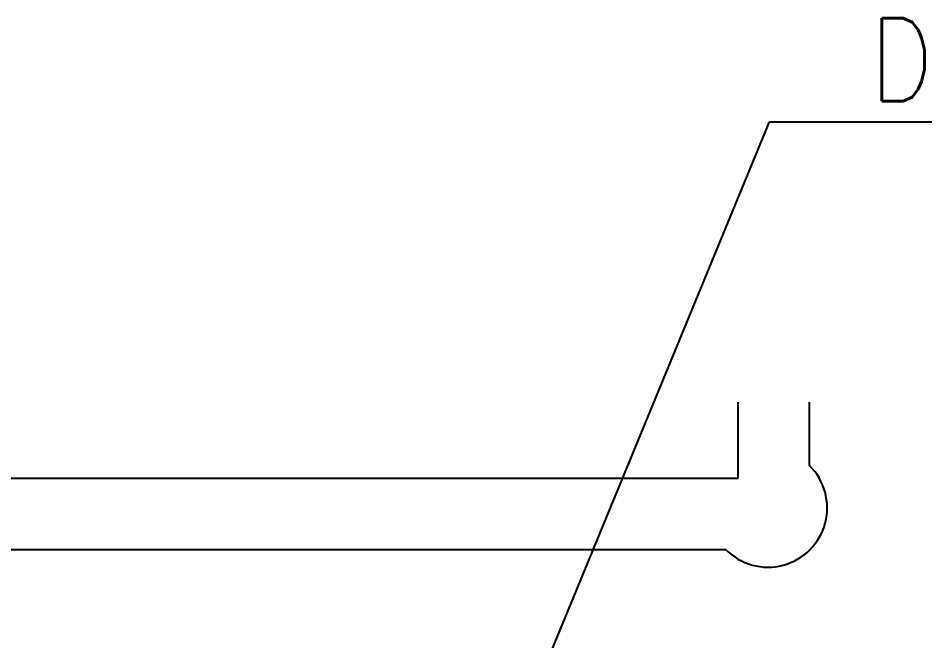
# Model space of a CAD drawing. Extents: x -105 to 405, y -68 to 126.
# Drawn here: x 365.745 to 366.509, y 124.1 to 124.625 of the extents above; entities that cross this region are included whole.
import ezdxf

# ---------------------------------------------------------------- set-up
doc = ezdxf.new("R2010")
doc.units = 0
doc.linetypes.add('PHANTOM', pattern=[15, 7.5, -1.5, 1.5, -1.5, 1.5, -1.5])
doc.layers.add('3', color=7, linetype='CONTINUOUS')
doc.layers.add('3D', color=4, linetype='CONTINUOUS')
doc.styles.get("Standard").update_dxf_attribs({"font": 'ROMANS', "bigfont": 'EXTFONT2'})

msp = doc.modelspace()

# ---------------------------------------------------------------- linework, layer by layer
at = {"layer": '3', "linetype": 'CONTINUOUS'}
msp.add_lwpolyline([(365.65195, 124.3017), (365.65195, 124.24812, 1.010051), (365.72265, 124.17741), (366.34124, 124.17741, 1.010051), (366.41194, 124.24812), (366.41194, 124.3017)], format="xyb", dxfattribs=at)
at = {"layer": '3D', "color": 7, "linetype": 'CONTINUOUS'}
for p, q in [((366.11541, 123.89991), (366.3782, 124.53798)), ((366.3782, 124.53798), (366.95863, 124.53798))]:
    msp.add_line(p, q, dxfattribs=at)
at = {"layer": '3D', "color": 2, "linetype": 'PHANTOM'}
msp.add_lwpolyline([(364.35194, 124.3017), (364.35194, 124.23741), (366.35194, 124.23741), (366.35194, 124.3017)], dxfattribs=at)

# ---------------------------------------------------------------- texts
at = {"layer": '3D', "color": 7, "width": 0.857143}
msp.add_text('DETAIL B', height=0.07, dxfattribs=at).set_placement((366.46263, 124.55548))

doc.saveas('drawing.dxf')
